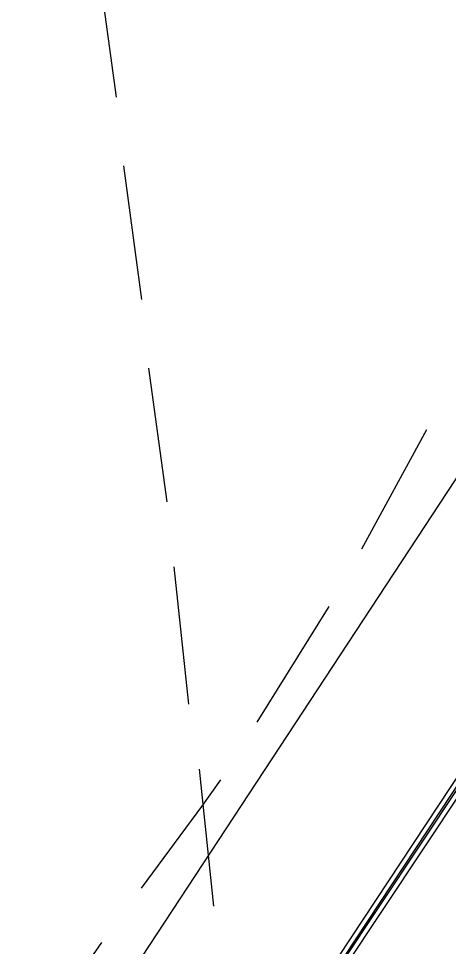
# Model space of a CAD drawing. Header units: feet. Extents: x -84 to 198, y -22 to 181.
# Drawn here: x 134.24 to 135.83, y 97.973 to 101.401 of the extents above; entities that cross this region are included whole.
import ezdxf

# ---------------------------------------------------------------- set-up
doc = ezdxf.new("R2010")
doc.units = ezdxf.units.FT
doc.layers.add('A-LINEA', color=7, linetype='CONTINUOUS')

msp = doc.modelspace()

# ---------------------------------------------------------------- linework, layer by layer
at = {"layer": 'A-LINEA'}
for p, q in [((134.5333, 101.6044), (134.6, 101.1111)), ((134.6267, 100.8578), (134.6933, 100.3644)), ((134.72, 100.1111), (134.7867, 99.6178)), ((134.24, 97.2444), (136, 99.9244)), ((134.24, 97.2444), (136, 99.9244)), ((135.5067, 99.4444), (135.7467, 99.8844)), ((135.5067, 99.4444), (135.7467, 99.8844)), ((134.8133, 99.3778), (134.8667, 98.8711)), ((135.12, 98.8044), (135.3867, 99.2311)), ((135.12, 98.8044), (135.3867, 99.2311)), ((134.9067, 98.6311), (134.96, 98.1244))]:
    msp.add_line(p, q, dxfattribs=at)
for points in [[(134.6933, 96.8044), (136.5867, 99.6711), (136.5867, 99.6844), (136.5733, 99.6844), (134.68, 96.8178), (134.6933, 96.8044)], [(134.6933, 96.8044), (136.5867, 99.6711), (136.5867, 99.6844), (136.5733, 99.6844), (134.68, 96.8178), (134.6933, 96.8044)], [(134.7067, 96.7911), (136.6133, 99.6578), (136.6133, 99.6711), (136.6, 99.6711), (134.6933, 96.8044), (134.7067, 96.7911)], [(134.7067, 96.7911), (136.6133, 99.6578), (136.6133, 99.6711), (136.6, 99.6711), (134.6933, 96.8044), (134.7067, 96.7911)], [(134.6933, 98.1911), (134.92, 98.4978), (134.9867, 98.5911)], [(134.6933, 98.1911), (134.92, 98.4978), (134.9867, 98.5911)], [(134.2533, 97.5911), (134.4, 97.7778), (134.5467, 97.9911)], [(134.2533, 97.5911), (134.4, 97.7778), (134.5467, 97.9911)]]:
    msp.add_lwpolyline(points, dxfattribs=at)

doc.saveas('drawing.dxf')
